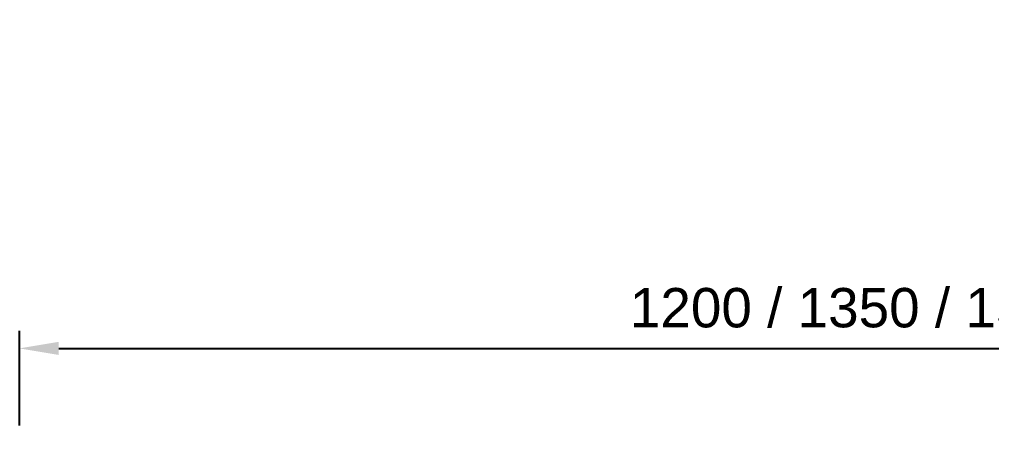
# Model space of a CAD drawing. Header units: millimetres. Extents: x -180 to 3623, y 0 to 2194.
# Drawn here: x -1 to 723, y 1877 to 2194 of the extents above; entities that cross this region are included whole.
import ezdxf

# ---------------------------------------------------------------- set-up
doc = ezdxf.new("R2010")
doc.units = ezdxf.units.MM
doc.styles.get("Standard").update_dxf_attribs({"font": 'arial.ttf'})
doc.dimstyles.new('CGJ', dxfattribs={"dimscale": 13, "dimtxt": 2.25, "dimasz": 2.25, "dimexe": 1, "dimexo": 1.25, "dimgap": 1.15, "dimtad": 1, "dimtoh": 1, "dimdec": 1, "dimdsep": 46, "dimtxsty": 'Standard', "dimcen": 0, "dimclrd": 2, "dimclre": 2, "dimclrt": 2, "dimadec": 0, "dimazin": 0, "dimtfac": 1, "dimtdec": 1, "dimtmove": 0, "dimatfit": 0, "dimfxl": 1, "dimtolj": 1, "dimtzin": 0, "dimlwe": -1, "dimarcsym": 2})

# ---------------------------------------------------------------- blocks, each defined once
blk = doc.blocks.new('*D54')
at = {"color": 2, "transparency": 16777216}
for p, q in [((-1.34, 1892.18), (-1.34, 1962.5)), ((1498.66, 1892.18), (1498.66, 1962.5))]:
    blk.add_line(p, q, dxfattribs=at)
at = {"color": 2, "lineweight": -2, "transparency": 16777216}
blk.add_line((27.91, 1949.5), (1469.41, 1949.5), dxfattribs=at)
at = {"color": 2, "transparency": 16777216}
for points in [[(27.91, 1954.38), (27.91, 1944.62), (-1.34, 1949.5)], [(1469.41, 1954.38), (1469.41, 1944.62), (1498.66, 1949.5)]]:
    blk.add_solid(points, dxfattribs=at)
at = {"layer": 'Defpoints', "color": 0, "transparency": 16777216}
for p in [(1498.66, 1949.5), (-1.34, 1875.93), (1498.66, 1875.93)]:
    blk.add_point(p, dxfattribs=at)
at = {"color": 2, "transparency": 16777216, "insert": (748.66, 1979.58), "char_height": 29.25, "attachment_point": 5}
blk.add_mtext('\\A1;1200 / 1350 / 1500 / 1650 / 1800', dxfattribs=at)

msp = doc.modelspace()

# ---------------------------------------------------------------- dimensions: what is measured, and where the dimension line sits
dim = msp.add_linear_dim(base=(1498.66, 1949.5), p1=(-1.34, 1875.93), p2=(1498.66, 1875.93), text='1200 / 1350 / <> / 1650 / 1800', dimstyle='CGJ')
dim.commit()
dim.dimension.update_dxf_attribs({"geometry": '*D54', "text_midpoint": (748.66, 1979.58)})

doc.saveas('drawing.dxf')
